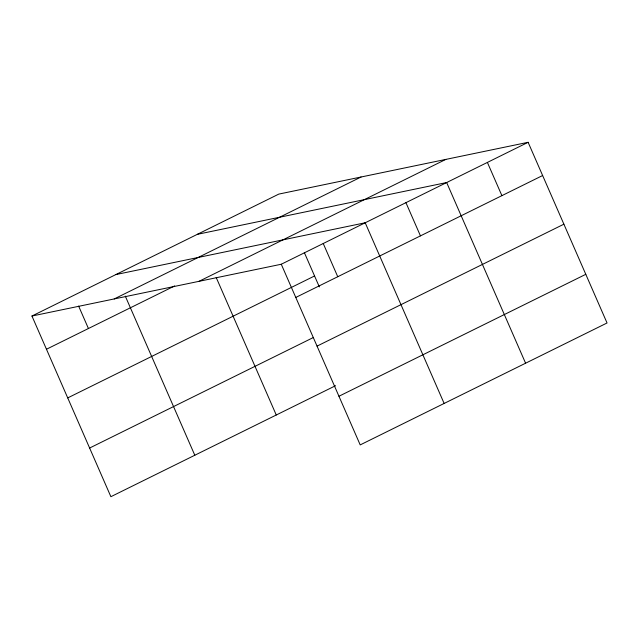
<?xml version="1.0" encoding="UTF-8"?>
<svg xmlns="http://www.w3.org/2000/svg" width="639" height="639" viewBox="0 0 639 639"><rect width="100%" height="100%" fill="white"/><g stroke="black" fill="none" stroke-linecap="round" stroke-linejoin="round"><path stroke-width="0.96" d="M31.95 316.025L278.796 194.096L528.118 142.305L607.05 322.975L360.204 444.904L281.272 264.242L31.95 316.025L110.882 496.695L335.587 385.692M114.229 298.932L361.067 177.003M46.463 349.245L174.663 285.921M199.001 281.328L445.838 159.399M281.272 264.242L528.118 142.305M67.718 397.905L314.564 275.968M295.785 297.454L542.631 175.525M89.628 448.035L313.445 337.472M317.048 346.114L563.886 224.185M338.95 396.252L585.795 274.315M197.339 234.329L446.661 182.546L525.593 363.216M115.875 274.57L365.204 222.779L444.137 403.449M487.389 162.426L501.903 195.646M405.933 202.659L420.446 235.879M323.238 243.507L337.751 276.727M304.332 252.541L319.34 286.911M216.182 277.462L276.264 414.999M125.292 296.113L194.807 455.24M78.621 306.073L88.43 328.518"/></g></svg>
